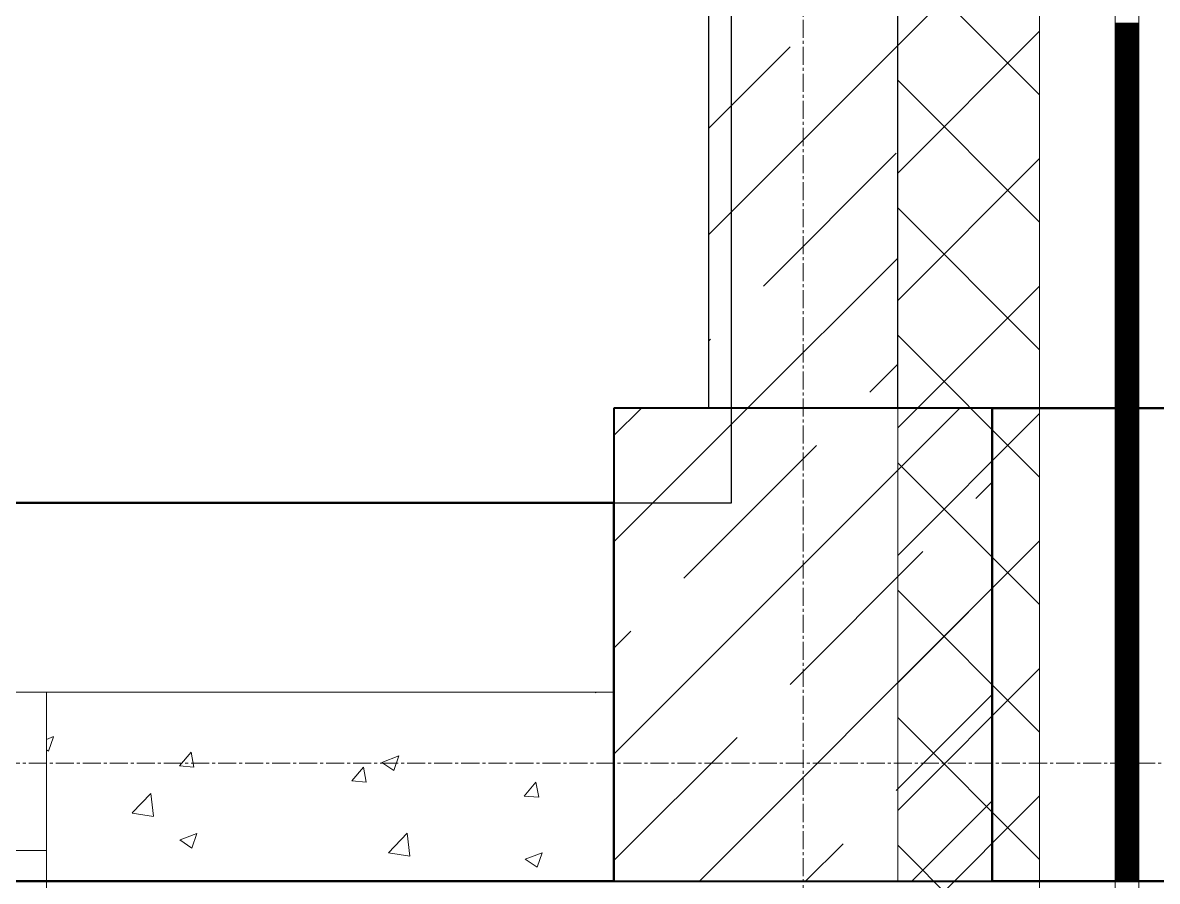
# Model space of a CAD drawing. Header units: millimetres. Extents: x -231292 to 573618, y -153144 to 564035.
# Drawn here: x 35658 to 36858, y -93770 to -92863 of the extents above; entities that cross this region are included whole.
import ezdxf

# ---------------------------------------------------------------- set-up
doc = ezdxf.new("R2010")
doc.units = ezdxf.units.MM
doc.linetypes.add('CENTER2', pattern=[28.575, 19.05, -3.175, 3.175, -3.175])
doc.linetypes.add('HIDDEN2', pattern=[4.7625, 3.175, -1.5875])
doc.layers.get('0').update_dxf_attribs({"color": 250})
for name, color, linetype, lineweight in [('A-Wall_Материал_Газоблок_Контур', 250, 'Continuous', 0), ('АР_Колонны', 250, 'Continuous', 35), ('АР_Окна', 250, 'Continuous', 5), ('АР_Стены ЖБ', 250, 'Continuous', 35), ('АР_Стены ПЕНОблок', 250, 'Continuous', 20), ('АР_Тонкая', 250, 'Continuous', 5), ('АР_Утеплитель', 250, 'Continuous', 0), ('АР_Штриховка', 250, 'Continuous', 0), ('РД_Оси_100', 250, 'Continuous', 0)]:
    doc.layers.add(name, color=color, linetype=linetype, lineweight=lineweight)
doc.layers.add('КР_Балки-0.5', color=60, linetype='Continuous', lineweight=50, plot=False)

# ---------------------------------------------------------------- blocks, each defined once
blk = doc.blocks.new('оси_рен')
at = {"layer": 'РД_Оси_100', "color": 251, "linetype": 'CENTER2', "true_color": 0x636466}
blk.add_line((1223252.916, 135558.25), (1223252.916, 223268.25), dxfattribs=at)
blk.add_lwpolyline([(1241712.916, 191113.25), (1190197.958, 191113.25), (1189697.958, 191263.25)], dxfattribs=at)

msp = doc.modelspace()

# ---------------------------------------------------------------- linework, layer by layer
at = {"lineweight": -3}
msp.add_lwpolyline([(21783.458, -93370.275), (36407.809, -93370.275), (36407.809, -76377.472), (21783.458, -76377.472)], close=True, dxfattribs=at)
at = {"layer": 'A-Wall_Материал_Газоблок_Контур', "color": 18, "linetype": 'Continuous', "lineweight": 0, "true_color": 0x000000}
msp.add_line((35683.458, -93570.283), (33283.458, -93570.283), dxfattribs=at)
at = {"layer": 'АР_Колонны', "color": 18, "linetype": 'HIDDEN2', "lineweight": 25, "true_color": 0x000000}
for p, q in [((36283.458, -93270.283), (36683.458, -93270.283)), ((36283.458, -93770.283), (36283.458, -93270.283)), ((36683.458, -93270.283), (36683.458, -93770.283)), ((36683.458, -93770.283), (36283.458, -93770.283))]:
    msp.add_line(p, q, dxfattribs=at)
at = {"layer": 'АР_Колонны', "color": 18, "linetype": 'Continuous', "lineweight": 30, "true_color": 0x000000}
for p, q in [((36683.458, -93270.283), (36283.458, -93270.283)), ((36283.458, -93270.283), (36283.458, -93770.283)), ((36683.458, -93770.283), (36683.458, -93270.283)), ((36283.458, -93770.283), (36683.458, -93770.283))]:
    msp.add_line(p, q, dxfattribs=at)
at = {"layer": 'АР_Окна', "color": 18, "linetype": 'Continuous', "lineweight": 5, "true_color": 0x000000}
for p, q in [((35683.458, -93570.283), (33283.458, -93570.283)), ((35683.458, -93737.783), (35633.458, -93737.783)), ((35683.458, -93857.783), (35683.458, -93737.783))]:
    msp.add_line(p, q, dxfattribs=at)
at = {"layer": 'АР_Стены ЖБ', "color": 18, "linetype": 'Continuous', "lineweight": 30, "true_color": 0x000000}
for p, q in [((36383.458, -89645.283), (36383.458, -93270.283)), ((36583.458, -93270.283), (36583.458, -89645.283)), ((36383.458, -93270.283), (36583.458, -93270.283))]:
    msp.add_line(p, q, dxfattribs=at)
at = {"layer": 'АР_Стены ЖБ', "color": 18, "linetype": 'Continuous', "lineweight": 40, "true_color": 0x000000}
for p, q in [((36683.458, -93270.283), (36283.458, -93270.283)), ((36283.458, -93270.283), (36283.458, -93770.283)), ((36683.458, -93770.283), (36683.458, -93270.283)), ((36283.458, -93770.283), (36683.458, -93770.283))]:
    msp.add_line(p, q, dxfattribs=at)
at = {"layer": 'АР_Стены ПЕНОблок', "color": 18, "linetype": 'Continuous', "lineweight": 20, "true_color": 0x000000}
for p, q in [((36283.458, -93570.283), (35683.458, -93570.283)), ((35683.458, -93570.283), (35683.458, -93770.283)), ((36283.458, -93770.283), (36283.458, -93570.283))]:
    msp.add_line(p, q, dxfattribs=at)
at = {"layer": 'АР_Тонкая', "color": 18, "linetype": 'Continuous', "lineweight": 5, "true_color": 0x000000}
for p, q in [((36733.458, -91395.283), (36733.458, -93920.283)), ((36813.458, -94000.283), (36813.458, -91475.283)), ((36813.458, -91475.283), (36813.458, -94000.283)), ((36838.458, -94025.283), (36838.458, -91500.283))]:
    msp.add_line(p, q, dxfattribs=at)
at = {"layer": 'АР_Утеплитель', "color": 18, "linetype": 'Continuous', "lineweight": 0, "true_color": 0x000000}
for p, q in [((36583.458, -91245.283), (36583.458, -93770.283)), ((36733.458, -93920.283), (36733.458, -91395.283))]:
    msp.add_line(p, q, dxfattribs=at)
at = {"layer": 'АР_Штриховка', "color": 18, "linetype": 'Continuous', "lineweight": 0, "true_color": 0x000000}
for p, q in [((36583.458, -92887.092), (36733.458, -92737.092)), ((36733.458, -92939.109), (36583.458, -92789.109)), ((36813.458, -92863.283), (36838.458, -92863.283)), ((36813.458, -92864.283), (36838.458, -92864.283)), ((36813.458, -92865.283), (36838.458, -92865.283)), ((36813.458, -92866.283), (36838.458, -92866.283)), ((36813.458, -92867.283), (36838.458, -92867.283)), ((36813.458, -92868.283), (36838.458, -92868.283)), ((36813.458, -92869.283), (36838.458, -92869.283)), ((36583.458, -93021.796), (36733.458, -92871.796)), ((36813.458, -92870.283), (36838.458, -92870.283)), ((36813.458, -92871.283), (36838.458, -92871.283)), ((36813.458, -92872.283), (36838.458, -92872.283)), ((36813.458, -92873.283), (36838.458, -92873.283)), ((36813.458, -92874.283), (36838.458, -92874.283)), ((36813.458, -92875.283), (36838.458, -92875.283)), ((36813.458, -92876.283), (36838.458, -92876.283)), ((36813.458, -92877.283), (36838.458, -92877.283)), ((36813.458, -92878.283), (36838.458, -92878.283)), ((36813.458, -92879.283), (36838.458, -92879.283)), ((36813.458, -92880.283), (36838.458, -92880.283)), ((36813.458, -92881.283), (36838.458, -92881.283)), ((36813.458, -92882.283), (36838.458, -92882.283)), ((36813.458, -92883.283), (36838.458, -92883.283)), ((36813.458, -92884.283), (36838.458, -92884.283)), ((36813.458, -92885.283), (36838.458, -92885.283)), ((36813.458, -92886.283), (36838.458, -92886.283)), ((36813.458, -92887.283), (36838.458, -92887.283)), ((36813.458, -92888.283), (36838.458, -92888.283)), ((36813.458, -92889.283), (36838.458, -92889.283)), ((36813.458, -92890.283), (36838.458, -92890.283)), ((36813.458, -92891.283), (36838.458, -92891.283)), ((36813.458, -92892.283), (36838.458, -92892.283)), ((36813.458, -92893.283), (36838.458, -92893.283)), ((36813.458, -92894.283), (36838.458, -92894.283)), ((36813.458, -92895.283), (36838.458, -92895.283)), ((36813.458, -92896.283), (36838.458, -92896.283)), ((36813.458, -92897.283), (36838.458, -92897.283)), ((36813.458, -92898.283), (36838.458, -92898.283)), ((36813.458, -92899.283), (36838.458, -92899.283)), ((36813.458, -92900.283), (36838.458, -92900.283)), ((36813.458, -92901.283), (36838.458, -92901.283)), ((36813.458, -92902.283), (36838.458, -92902.283)), ((36813.458, -92903.283), (36838.458, -92903.283)), ((36813.458, -92904.283), (36838.458, -92904.283)), ((36813.458, -92905.283), (36838.458, -92905.283)), ((36813.458, -92906.283), (36838.458, -92906.283)), ((36813.458, -92907.283), (36838.458, -92907.283)), ((36813.458, -92908.283), (36838.458, -92908.283)), ((36813.458, -92909.283), (36838.458, -92909.283)), ((36813.458, -92910.283), (36838.458, -92910.283)), ((36813.458, -92911.283), (36838.458, -92911.283)), ((36813.458, -92912.283), (36838.458, -92912.283)), ((36813.458, -92913.283), (36838.458, -92913.283)), ((36813.458, -92914.283), (36838.458, -92914.283)), ((36813.458, -92915.283), (36838.458, -92915.283)), ((36813.458, -92916.283), (36838.458, -92916.283)), ((36813.458, -92917.283), (36838.458, -92917.283)), ((36733.458, -93073.813), (36583.458, -92923.813)), ((36813.458, -92918.283), (36838.458, -92918.283)), ((36813.458, -92919.283), (36838.458, -92919.283)), ((36813.458, -92920.283), (36838.458, -92920.283)), ((36813.458, -92921.283), (36838.458, -92921.283)), ((36813.458, -92922.283), (36838.458, -92922.283)), ((36813.458, -92923.283), (36838.458, -92923.283)), ((36813.458, -92924.283), (36838.458, -92924.283)), ((36813.458, -92925.283), (36838.458, -92925.283)), ((36813.458, -92926.283), (36838.458, -92926.283)), ((36813.458, -92927.283), (36838.458, -92927.283)), ((36813.458, -92928.283), (36838.458, -92928.283)), ((36813.458, -92929.283), (36838.458, -92929.283)), ((36813.458, -92930.283), (36838.458, -92930.283)), ((36813.458, -92931.283), (36838.458, -92931.283)), ((36813.458, -92932.283), (36838.458, -92932.283)), ((36813.458, -92933.283), (36838.458, -92933.283)), ((36813.458, -92934.283), (36838.458, -92934.283)), ((36813.458, -92935.283), (36838.458, -92935.283)), ((36813.458, -92936.283), (36838.458, -92936.283)), ((36813.458, -92937.283), (36838.458, -92937.283)), ((36813.458, -92938.283), (36838.458, -92938.283)), ((36813.458, -92939.283), (36838.458, -92939.283)), ((36813.458, -92940.283), (36838.458, -92940.283)), ((36813.458, -92941.283), (36838.458, -92941.283)), ((36813.458, -92942.283), (36838.458, -92942.283)), ((36813.458, -92943.283), (36838.458, -92943.283)), ((36813.458, -92944.283), (36838.458, -92944.283)), ((36813.458, -92945.283), (36838.458, -92945.283)), ((36813.458, -92946.283), (36838.458, -92946.283)), ((36813.458, -92947.283), (36838.458, -92947.283)), ((36813.458, -92948.283), (36838.458, -92948.283)), ((36813.458, -92949.283), (36838.458, -92949.283)), ((36813.458, -92950.283), (36838.458, -92950.283)), ((36813.458, -92951.283), (36838.458, -92951.283)), ((36813.458, -92952.283), (36838.458, -92952.283)), ((36813.458, -92953.283), (36838.458, -92953.283)), ((36813.458, -92954.283), (36838.458, -92954.283)), ((36813.458, -92955.283), (36838.458, -92955.283)), ((36813.458, -92956.283), (36838.458, -92956.283)), ((36813.458, -92957.283), (36838.458, -92957.283)), ((36813.458, -92958.283), (36838.458, -92958.283)), ((36813.458, -92959.283), (36838.458, -92959.283)), ((36813.458, -92960.283), (36838.458, -92960.283)), ((36813.458, -92961.283), (36838.458, -92961.283)), ((36813.458, -92962.283), (36838.458, -92962.283)), ((36813.458, -92963.283), (36838.458, -92963.283)), ((36813.458, -92964.283), (36838.458, -92964.283)), ((36813.458, -92965.283), (36838.458, -92965.283)), ((36813.458, -92966.283), (36838.458, -92966.283)), ((36813.458, -92967.283), (36838.458, -92967.283)), ((36813.458, -92968.283), (36838.458, -92968.283)), ((36813.458, -92969.283), (36838.458, -92969.283)), ((36813.458, -92970.283), (36838.458, -92970.283)), ((36813.458, -92971.283), (36838.458, -92971.283)), ((36813.458, -92972.283), (36838.458, -92972.283)), ((36813.458, -92973.283), (36838.458, -92973.283)), ((36813.458, -92974.283), (36838.458, -92974.283)), ((36813.458, -92975.283), (36838.458, -92975.283)), ((36813.458, -92976.283), (36838.458, -92976.283)), ((36813.458, -92977.283), (36838.458, -92977.283)), ((36813.458, -92978.283), (36838.458, -92978.283)), ((36813.458, -92979.283), (36838.458, -92979.283)), ((36813.458, -92980.283), (36838.458, -92980.283)), ((36813.458, -92981.283), (36838.458, -92981.283)), ((36813.458, -92982.283), (36838.458, -92982.283)), ((36813.458, -92983.283), (36838.458, -92983.283)), ((36813.458, -92984.283), (36838.458, -92984.283)), ((36813.458, -92985.283), (36838.458, -92985.283)), ((36813.458, -92986.283), (36838.458, -92986.283)), ((36813.458, -92987.283), (36838.458, -92987.283)), ((36813.458, -92988.283), (36838.458, -92988.283)), ((36813.458, -92989.283), (36838.458, -92989.283)), ((36813.458, -92990.283), (36838.458, -92990.283)), ((36813.458, -92991.283), (36838.458, -92991.283)), ((36813.458, -92992.283), (36838.458, -92992.283)), ((36813.458, -92993.283), (36838.458, -92993.283)), ((36813.458, -92994.283), (36838.458, -92994.283)), ((36813.458, -92995.283), (36838.458, -92995.283)), ((36813.458, -92996.283), (36838.458, -92996.283)), ((36813.458, -92997.283), (36838.458, -92997.283)), ((36813.458, -92998.283), (36838.458, -92998.283)), ((36813.458, -92999.283), (36838.458, -92999.283)), ((36813.458, -93000.283), (36838.458, -93000.283)), ((36813.458, -93001.283), (36838.458, -93001.283)), ((36583.458, -93156.5), (36733.458, -93006.5)), ((36813.458, -93002.283), (36838.458, -93002.283)), ((36813.458, -93003.283), (36838.458, -93003.283)), ((36813.458, -93004.283), (36838.458, -93004.283)), ((36813.458, -93005.283), (36838.458, -93005.283)), ((36813.458, -93006.283), (36838.458, -93006.283)), ((36813.458, -93007.283), (36838.458, -93007.283)), ((36813.458, -93008.283), (36838.458, -93008.283)), ((36813.458, -93009.283), (36838.458, -93009.283)), ((36813.458, -93010.283), (36838.458, -93010.283)), ((36813.458, -93011.283), (36838.458, -93011.283)), ((36813.458, -93012.283), (36838.458, -93012.283)), ((36813.458, -93013.283), (36838.458, -93013.283)), ((36813.458, -93014.283), (36838.458, -93014.283)), ((36813.458, -93015.283), (36838.458, -93015.283)), ((36813.458, -93016.283), (36838.458, -93016.283)), ((36813.458, -93017.283), (36838.458, -93017.283)), ((36813.458, -93018.283), (36838.458, -93018.283)), ((36813.458, -93019.283), (36838.458, -93019.283)), ((36813.458, -93020.283), (36838.458, -93020.283)), ((36813.458, -93021.283), (36838.458, -93021.283)), ((36813.458, -93022.283), (36838.458, -93022.283)), ((36813.458, -93023.283), (36838.458, -93023.283)), ((36813.458, -93024.283), (36838.458, -93024.283)), ((36813.458, -93025.283), (36838.458, -93025.283)), ((36813.458, -93026.283), (36838.458, -93026.283)), ((36813.458, -93027.283), (36838.458, -93027.283)), ((36813.458, -93028.283), (36838.458, -93028.283)), ((36813.458, -93029.283), (36838.458, -93029.283)), ((36813.458, -93030.283), (36838.458, -93030.283)), ((36813.458, -93031.283), (36838.458, -93031.283)), ((36813.458, -93032.283), (36838.458, -93032.283)), ((36813.458, -93033.283), (36838.458, -93033.283)), ((36813.458, -93034.283), (36838.458, -93034.283)), ((36813.458, -93035.283), (36838.458, -93035.283)), ((36813.458, -93036.283), (36838.458, -93036.283)), ((36813.458, -93037.283), (36838.458, -93037.283)), ((36813.458, -93038.283), (36838.458, -93038.283)), ((36813.458, -93039.283), (36838.458, -93039.283)), ((36813.458, -93040.283), (36838.458, -93040.283)), ((36813.458, -93041.283), (36838.458, -93041.283)), ((36813.458, -93042.283), (36838.458, -93042.283)), ((36813.458, -93043.283), (36838.458, -93043.283)), ((36813.458, -93044.283), (36838.458, -93044.283)), ((36813.458, -93045.283), (36838.458, -93045.283)), ((36813.458, -93046.283), (36838.458, -93046.283)), ((36813.458, -93047.283), (36838.458, -93047.283)), ((36813.458, -93048.283), (36838.458, -93048.283)), ((36813.458, -93049.283), (36838.458, -93049.283)), ((36733.458, -93208.517), (36583.458, -93058.517)), ((36813.458, -93050.283), (36838.458, -93050.283)), ((36813.458, -93051.283), (36838.458, -93051.283)), ((36813.458, -93052.283), (36838.458, -93052.283)), ((36813.458, -93053.283), (36838.458, -93053.283)), ((36813.458, -93054.283), (36838.458, -93054.283)), ((36813.458, -93055.283), (36838.458, -93055.283)), ((36813.458, -93056.283), (36838.458, -93056.283)), ((36813.458, -93057.283), (36838.458, -93057.283)), ((36813.458, -93058.283), (36838.458, -93058.283)), ((36813.458, -93059.283), (36838.458, -93059.283)), ((36813.458, -93060.283), (36838.458, -93060.283)), ((36813.458, -93061.283), (36838.458, -93061.283)), ((36813.458, -93062.283), (36838.458, -93062.283)), ((36813.458, -93063.283), (36838.458, -93063.283)), ((36813.458, -93064.283), (36838.458, -93064.283)), ((36813.458, -93065.283), (36838.458, -93065.283)), ((36813.458, -93066.283), (36838.458, -93066.283)), ((36813.458, -93067.283), (36838.458, -93067.283)), ((36813.458, -93068.283), (36838.458, -93068.283)), ((36813.458, -93069.283), (36838.458, -93069.283)), ((36813.458, -93070.283), (36838.458, -93070.283)), ((36813.458, -93071.283), (36838.458, -93071.283)), ((36813.458, -93072.283), (36838.458, -93072.283)), ((36813.458, -93073.283), (36838.458, -93073.283)), ((36813.458, -93074.283), (36838.458, -93074.283)), ((36813.458, -93075.283), (36838.458, -93075.283)), ((36813.458, -93076.283), (36838.458, -93076.283)), ((36813.458, -93077.283), (36838.458, -93077.283)), ((36813.458, -93078.283), (36838.458, -93078.283)), ((36813.458, -93079.283), (36838.458, -93079.283)), ((36813.458, -93080.283), (36838.458, -93080.283)), ((36813.458, -93081.283), (36838.458, -93081.283)), ((36813.458, -93082.283), (36838.458, -93082.283)), ((36813.458, -93083.283), (36838.458, -93083.283)), ((36813.458, -93084.283), (36838.458, -93084.283)), ((36813.458, -93085.283), (36838.458, -93085.283)), ((36813.458, -93086.283), (36838.458, -93086.283)), ((36813.458, -93087.283), (36838.458, -93087.283)), ((36813.458, -93088.283), (36838.458, -93088.283)), ((36813.458, -93089.283), (36838.458, -93089.283)), ((36813.458, -93090.283), (36838.458, -93090.283)), ((36813.458, -93091.283), (36838.458, -93091.283)), ((36813.458, -93092.283), (36838.458, -93092.283)), ((36813.458, -93093.283), (36838.458, -93093.283)), ((36813.458, -93094.283), (36838.458, -93094.283)), ((36813.458, -93095.283), (36838.458, -93095.283)), ((36813.458, -93096.283), (36838.458, -93096.283)), ((36813.458, -93097.283), (36838.458, -93097.283)), ((36813.458, -93098.283), (36838.458, -93098.283)), ((36813.458, -93099.283), (36838.458, -93099.283)), ((36813.458, -93100.283), (36838.458, -93100.283)), ((36813.458, -93101.283), (36838.458, -93101.283)), ((36813.458, -93102.283), (36838.458, -93102.283)), ((36813.458, -93103.283), (36838.458, -93103.283)), ((36813.458, -93104.283), (36838.458, -93104.283)), ((36813.458, -93105.283), (36838.458, -93105.283)), ((36813.458, -93106.283), (36838.458, -93106.283)), ((36813.458, -93107.283), (36838.458, -93107.283)), ((36813.458, -93108.283), (36838.458, -93108.283)), ((36813.458, -93109.283), (36838.458, -93109.283)), ((36813.458, -93110.283), (36838.458, -93110.283)), ((36813.458, -93111.283), (36838.458, -93111.283)), ((36813.458, -93112.283), (36838.458, -93112.283)), ((36813.458, -93113.283), (36838.458, -93113.283)), ((36813.458, -93114.283), (36838.458, -93114.283)), ((36813.458, -93115.283), (36838.458, -93115.283)), ((36813.458, -93116.283), (36838.458, -93116.283)), ((36813.458, -93117.283), (36838.458, -93117.283)), ((36813.458, -93118.283), (36838.458, -93118.283)), ((36813.458, -93119.283), (36838.458, -93119.283)), ((36813.458, -93120.283), (36838.458, -93120.283)), ((36813.458, -93121.283), (36838.458, -93121.283)), ((36813.458, -93122.283), (36838.458, -93122.283)), ((36813.458, -93123.283), (36838.458, -93123.283)), ((36813.458, -93124.283), (36838.458, -93124.283)), ((36813.458, -93125.283), (36838.458, -93125.283)), ((36813.458, -93126.283), (36838.458, -93126.283)), ((36813.458, -93127.283), (36838.458, -93127.283)), ((36813.458, -93128.283), (36838.458, -93128.283)), ((36813.458, -93129.283), (36838.458, -93129.283)), ((36813.458, -93130.283), (36838.458, -93130.283)), ((36813.458, -93131.283), (36838.458, -93131.283)), ((36813.458, -93132.283), (36838.458, -93132.283)), ((36813.458, -93133.283), (36838.458, -93133.283)), ((36583.458, -93291.203), (36733.458, -93141.203)), ((36813.458, -93134.283), (36838.458, -93134.283)), ((36813.458, -93135.283), (36838.458, -93135.283)), ((36813.458, -93136.283), (36838.458, -93136.283)), ((36813.458, -93137.283), (36838.458, -93137.283)), ((36813.458, -93138.283), (36838.458, -93138.283)), ((36813.458, -93139.283), (36838.458, -93139.283)), ((36813.458, -93140.283), (36838.458, -93140.283)), ((36813.458, -93141.283), (36838.458, -93141.283)), ((36813.458, -93142.283), (36838.458, -93142.283)), ((36813.458, -93143.283), (36838.458, -93143.283)), ((36813.458, -93144.283), (36838.458, -93144.283)), ((36813.458, -93145.283), (36838.458, -93145.283)), ((36813.458, -93146.283), (36838.458, -93146.283)), ((36813.458, -93147.283), (36838.458, -93147.283)), ((36813.458, -93148.283), (36838.458, -93148.283)), ((36813.458, -93149.283), (36838.458, -93149.283)), ((36813.458, -93150.283), (36838.458, -93150.283)), ((36813.458, -93151.283), (36838.458, -93151.283)), ((36813.458, -93152.283), (36838.458, -93152.283)), ((36813.458, -93153.283), (36838.458, -93153.283)), ((36813.458, -93154.283), (36838.458, -93154.283)), ((36813.458, -93155.283), (36838.458, -93155.283)), ((36813.458, -93156.283), (36838.458, -93156.283)), ((36813.458, -93157.283), (36838.458, -93157.283)), ((36813.458, -93158.283), (36838.458, -93158.283)), ((36813.458, -93159.283), (36838.458, -93159.283)), ((36813.458, -93160.283), (36838.458, -93160.283)), ((36813.458, -93161.283), (36838.458, -93161.283)), ((36813.458, -93162.283), (36838.458, -93162.283)), ((36813.458, -93163.283), (36838.458, -93163.283)), ((36813.458, -93164.283), (36838.458, -93164.283)), ((36813.458, -93165.283), (36838.458, -93165.283)), ((36813.458, -93166.283), (36838.458, -93166.283)), ((36813.458, -93167.283), (36838.458, -93167.283)), ((36813.458, -93168.283), (36838.458, -93168.283)), ((36813.458, -93169.283), (36838.458, -93169.283)), ((36813.458, -93170.283), (36838.458, -93170.283)), ((36813.458, -93171.283), (36838.458, -93171.283)), ((36813.458, -93172.283), (36838.458, -93172.283)), ((36813.458, -93173.283), (36838.458, -93173.283)), ((36813.458, -93174.283), (36838.458, -93174.283)), ((36813.458, -93175.283), (36838.458, -93175.283)), ((36813.458, -93176.283), (36838.458, -93176.283)), ((36813.458, -93177.283), (36838.458, -93177.283)), ((36813.458, -93178.283), (36838.458, -93178.283)), ((36813.458, -93179.283), (36838.458, -93179.283)), ((36813.458, -93180.283), (36838.458, -93180.283)), ((36813.458, -93181.283), (36838.458, -93181.283)), ((36733.458, -93343.221), (36583.458, -93193.221)), ((36813.458, -93182.283), (36838.458, -93182.283)), ((36813.458, -93183.283), (36838.458, -93183.283)), ((36813.458, -93184.283), (36838.458, -93184.283)), ((36813.458, -93185.283), (36838.458, -93185.283)), ((36813.458, -93186.283), (36838.458, -93186.283)), ((36813.458, -93187.283), (36838.458, -93187.283)), ((36813.458, -93188.283), (36838.458, -93188.283)), ((36813.458, -93189.283), (36838.458, -93189.283)), ((36813.458, -93190.283), (36838.458, -93190.283)), ((36813.458, -93191.283), (36838.458, -93191.283)), ((36813.458, -93192.283), (36838.458, -93192.283)), ((36813.458, -93193.283), (36838.458, -93193.283)), ((36813.458, -93194.283), (36838.458, -93194.283)), ((36813.458, -93195.283), (36838.458, -93195.283)), ((36813.458, -93196.283), (36838.458, -93196.283)), ((36813.458, -93197.283), (36838.458, -93197.283)), ((36813.458, -93198.283), (36838.458, -93198.283)), ((36813.458, -93199.283), (36838.458, -93199.283)), ((36813.458, -93200.283), (36838.458, -93200.283)), ((36813.458, -93201.283), (36838.458, -93201.283)), ((36813.458, -93202.283), (36838.458, -93202.283)), ((36813.458, -93203.283), (36838.458, -93203.283)), ((36813.458, -93204.283), (36838.458, -93204.283)), ((36813.458, -93205.283), (36838.458, -93205.283)), ((36813.458, -93206.283), (36838.458, -93206.283)), ((36813.458, -93207.283), (36838.458, -93207.283)), ((36813.458, -93208.283), (36838.458, -93208.283)), ((36813.458, -93209.283), (36838.458, -93209.283)), ((36813.458, -93210.283), (36838.458, -93210.283)), ((36813.458, -93211.283), (36838.458, -93211.283)), ((36813.458, -93212.283), (36838.458, -93212.283)), ((36813.458, -93213.283), (36838.458, -93213.283)), ((36813.458, -93214.283), (36838.458, -93214.283)), ((36813.458, -93215.283), (36838.458, -93215.283)), ((36813.458, -93216.283), (36838.458, -93216.283)), ((36813.458, -93217.283), (36838.458, -93217.283)), ((36813.458, -93218.283), (36838.458, -93218.283)), ((36813.458, -93219.283), (36838.458, -93219.283)), ((36813.458, -93220.283), (36838.458, -93220.283)), ((36813.458, -93221.283), (36838.458, -93221.283)), ((36813.458, -93222.283), (36838.458, -93222.283)), ((36813.458, -93223.283), (36838.458, -93223.283)), ((36813.458, -93224.283), (36838.458, -93224.283)), ((36813.458, -93225.283), (36838.458, -93225.283)), ((36813.458, -93226.283), (36838.458, -93226.283)), ((36813.458, -93227.283), (36838.458, -93227.283)), ((36813.458, -93228.283), (36838.458, -93228.283)), ((36813.458, -93229.283), (36838.458, -93229.283)), ((36813.458, -93230.283), (36838.458, -93230.283)), ((36813.458, -93231.283), (36838.458, -93231.283)), ((36813.458, -93232.283), (36838.458, -93232.283)), ((36813.458, -93233.283), (36838.458, -93233.283)), ((36813.458, -93234.283), (36838.458, -93234.283)), ((36813.458, -93235.283), (36838.458, -93235.283)), ((36813.458, -93236.283), (36838.458, -93236.283)), ((36813.458, -93237.283), (36838.458, -93237.283)), ((36813.458, -93238.283), (36838.458, -93238.283)), ((36813.458, -93239.283), (36838.458, -93239.283)), ((36813.458, -93240.283), (36838.458, -93240.283)), ((36813.458, -93241.283), (36838.458, -93241.283)), ((36813.458, -93242.283), (36838.458, -93242.283)), ((36813.458, -93243.283), (36838.458, -93243.283)), ((36813.458, -93244.283), (36838.458, -93244.283)), ((36813.458, -93245.283), (36838.458, -93245.283)), ((36813.458, -93246.283), (36838.458, -93246.283)), ((36813.458, -93247.283), (36838.458, -93247.283)), ((36813.458, -93248.283), (36838.458, -93248.283)), ((36813.458, -93249.283), (36838.458, -93249.283)), ((36813.458, -93250.283), (36838.458, -93250.283)), ((36813.458, -93251.283), (36838.458, -93251.283)), ((36813.458, -93252.283), (36838.458, -93252.283)), ((36813.458, -93253.283), (36838.458, -93253.283)), ((36813.458, -93254.283), (36838.458, -93254.283)), ((36813.458, -93255.283), (36838.458, -93255.283)), ((36813.458, -93256.283), (36838.458, -93256.283)), ((36813.458, -93257.283), (36838.458, -93257.283)), ((36813.458, -93258.283), (36838.458, -93258.283)), ((36813.458, -93259.283), (36838.458, -93259.283)), ((36813.458, -93260.283), (36838.458, -93260.283)), ((36813.458, -93261.283), (36838.458, -93261.283)), ((36813.458, -93262.283), (36838.458, -93262.283)), ((36813.458, -93263.283), (36838.458, -93263.283)), ((36813.458, -93264.283), (36838.458, -93264.283)), ((36813.458, -93265.283), (36838.458, -93265.283)), ((36583.458, -93425.907), (36733.458, -93275.907)), ((36813.458, -93266.283), (36838.458, -93266.283)), ((36813.458, -93267.283), (36838.458, -93267.283)), ((36813.458, -93268.283), (36838.458, -93268.283)), ((36813.458, -93269.283), (36838.458, -93269.283)), ((36813.458, -93270.283), (36838.458, -93270.283)), ((36813.458, -93271.283), (36838.458, -93271.283)), ((36813.458, -93272.283), (36838.458, -93272.283)), ((36813.458, -93273.283), (36838.458, -93273.283)), ((36813.458, -93274.283), (36838.458, -93274.283)), ((36813.458, -93275.283), (36838.458, -93275.283)), ((36813.458, -93276.283), (36838.458, -93276.283)), ((36813.458, -93277.283), (36838.458, -93277.283)), ((36813.458, -93278.283), (36838.458, -93278.283)), ((36813.458, -93279.283), (36838.458, -93279.283)), ((36813.458, -93280.283), (36838.458, -93280.283)), ((36813.458, -93281.283), (36838.458, -93281.283)), ((36813.458, -93282.283), (36838.458, -93282.283)), ((36813.458, -93283.283), (36838.458, -93283.283)), ((36813.458, -93284.283), (36838.458, -93284.283)), ((36813.458, -93285.283), (36838.458, -93285.283)), ((36813.458, -93286.283), (36838.458, -93286.283)), ((36813.458, -93287.283), (36838.458, -93287.283)), ((36813.458, -93288.283), (36838.458, -93288.283)), ((36813.458, -93289.283), (36838.458, -93289.283)), ((36813.458, -93290.283), (36838.458, -93290.283)), ((36813.458, -93291.283), (36838.458, -93291.283)), ((36813.458, -93292.283), (36838.458, -93292.283)), ((36813.458, -93293.283), (36838.458, -93293.283)), ((36813.458, -93294.283), (36838.458, -93294.283)), ((36813.458, -93295.283), (36838.458, -93295.283)), ((36813.458, -93296.283), (36838.458, -93296.283)), ((36813.458, -93297.283), (36838.458, -93297.283)), ((36813.458, -93298.283), (36838.458, -93298.283)), ((36813.458, -93299.283), (36838.458, -93299.283)), ((36813.458, -93300.283), (36838.458, -93300.283)), ((36813.458, -93301.283), (36838.458, -93301.283)), ((36813.458, -93302.283), (36838.458, -93302.283)), ((36813.458, -93303.283), (36838.458, -93303.283)), ((36813.458, -93304.283), (36838.458, -93304.283)), ((36813.458, -93305.283), (36838.458, -93305.283)), ((36813.458, -93306.283), (36838.458, -93306.283)), ((36813.458, -93307.283), (36838.458, -93307.283)), ((36813.458, -93308.283), (36838.458, -93308.283)), ((36813.458, -93309.283), (36838.458, -93309.283)), ((36813.458, -93310.283), (36838.458, -93310.283)), ((36813.458, -93311.283), (36838.458, -93311.283)), ((36813.458, -93312.283), (36838.458, -93312.283)), ((36813.458, -93313.283), (36838.458, -93313.283)), ((36813.458, -93314.283), (36838.458, -93314.283)), ((36813.458, -93315.283), (36838.458, -93315.283)), ((36813.458, -93316.283), (36838.458, -93316.283)), ((36813.458, -93317.283), (36838.458, -93317.283)), ((36813.458, -93318.283), (36838.458, -93318.283)), ((36813.458, -93319.283), (36838.458, -93319.283)), ((36813.458, -93320.283), (36838.458, -93320.283)), ((36813.458, -93321.283), (36838.458, -93321.283)), ((36813.458, -93322.283), (36838.458, -93322.283)), ((36813.458, -93323.283), (36838.458, -93323.283)), ((36813.458, -93324.283), (36838.458, -93324.283)), ((36813.458, -93325.283), (36838.458, -93325.283)), ((36733.458, -93477.924), (36583.458, -93327.924)), ((36813.458, -93326.283), (36838.458, -93326.283)), ((36813.458, -93327.283), (36838.458, -93327.283)), ((36813.458, -93328.283), (36838.458, -93328.283)), ((36813.458, -93329.283), (36838.458, -93329.283)), ((36813.458, -93330.283), (36838.458, -93330.283)), ((36813.458, -93331.283), (36838.458, -93331.283)), ((36813.458, -93332.283), (36838.458, -93332.283)), ((36813.458, -93333.283), (36838.458, -93333.283)), ((36813.458, -93334.283), (36838.458, -93334.283)), ((36813.458, -93335.283), (36838.458, -93335.283)), ((36813.458, -93336.283), (36838.458, -93336.283)), ((36813.458, -93337.283), (36838.458, -93337.283)), ((36813.458, -93338.283), (36838.458, -93338.283)), ((36813.458, -93339.283), (36838.458, -93339.283)), ((36813.458, -93340.283), (36838.458, -93340.283)), ((36813.458, -93341.283), (36838.458, -93341.283)), ((36813.458, -93342.283), (36838.458, -93342.283)), ((36813.458, -93343.283), (36838.458, -93343.283)), ((36813.458, -93344.283), (36838.458, -93344.283)), ((36813.458, -93345.283), (36838.458, -93345.283)), ((36813.458, -93346.283), (36838.458, -93346.283)), ((36813.458, -93347.283), (36838.458, -93347.283)), ((36813.458, -93348.283), (36838.458, -93348.283)), ((36813.458, -93349.283), (36838.458, -93349.283)), ((36813.458, -93350.283), (36838.458, -93350.283)), ((36813.458, -93351.283), (36838.458, -93351.283)), ((36813.458, -93352.283), (36838.458, -93352.283)), ((36813.458, -93353.283), (36838.458, -93353.283)), ((36813.458, -93354.283), (36838.458, -93354.283)), ((36813.458, -93355.283), (36838.458, -93355.283)), ((36813.458, -93356.283), (36838.458, -93356.283)), ((36813.458, -93357.283), (36838.458, -93357.283)), ((36813.458, -93358.283), (36838.458, -93358.283)), ((36813.458, -93359.283), (36838.458, -93359.283)), ((36813.458, -93360.283), (36838.458, -93360.283)), ((36813.458, -93361.283), (36838.458, -93361.283)), ((36813.458, -93362.283), (36838.458, -93362.283)), ((36813.458, -93363.283), (36838.458, -93363.283)), ((36813.458, -93364.283), (36838.458, -93364.283)), ((36813.458, -93365.283), (36838.458, -93365.283)), ((36813.458, -93366.283), (36838.458, -93366.283)), ((36813.458, -93367.283), (36838.458, -93367.283)), ((36813.458, -93368.283), (36838.458, -93368.283)), ((36813.458, -93369.283), (36838.458, -93369.283)), ((36813.458, -93370.283), (36838.458, -93370.283)), ((36813.458, -93371.283), (36838.458, -93371.283)), ((36813.458, -93372.283), (36838.458, -93372.283)), ((36813.458, -93373.283), (36838.458, -93373.283)), ((36813.458, -93374.283), (36838.458, -93374.283)), ((36813.458, -93375.283), (36838.458, -93375.283)), ((36813.458, -93376.283), (36838.458, -93376.283)), ((36813.458, -93377.283), (36838.458, -93377.283)), ((36813.458, -93378.283), (36838.458, -93378.283)), ((36813.458, -93379.283), (36838.458, -93379.283)), ((36813.458, -93380.283), (36838.458, -93380.283)), ((36813.458, -93381.283), (36838.458, -93381.283)), ((36813.458, -93382.283), (36838.458, -93382.283)), ((36813.458, -93383.283), (36838.458, -93383.283)), ((36813.458, -93384.283), (36838.458, -93384.283)), ((36813.458, -93385.283), (36838.458, -93385.283)), ((36813.458, -93386.283), (36838.458, -93386.283)), ((36813.458, -93387.283), (36838.458, -93387.283)), ((36813.458, -93388.283), (36838.458, -93388.283)), ((36813.458, -93389.283), (36838.458, -93389.283)), ((36813.458, -93390.283), (36838.458, -93390.283)), ((36813.458, -93391.283), (36838.458, -93391.283)), ((36813.458, -93392.283), (36838.458, -93392.283)), ((36813.458, -93393.283), (36838.458, -93393.283)), ((36813.458, -93394.283), (36838.458, -93394.283)), ((36813.458, -93395.283), (36838.458, -93395.283)), ((36813.458, -93396.283), (36838.458, -93396.283)), ((36813.458, -93397.283), (36838.458, -93397.283)), ((36813.458, -93398.283), (36838.458, -93398.283)), ((36813.458, -93399.283), (36838.458, -93399.283)), ((36813.458, -93400.283), (36838.458, -93400.283)), ((36813.458, -93401.283), (36838.458, -93401.283)), ((36813.458, -93402.283), (36838.458, -93402.283)), ((36813.458, -93403.283), (36838.458, -93403.283)), ((36813.458, -93404.283), (36838.458, -93404.283)), ((36813.458, -93405.283), (36838.458, -93405.283)), ((36813.458, -93406.283), (36838.458, -93406.283)), ((36813.458, -93407.283), (36838.458, -93407.283)), ((36813.458, -93408.283), (36838.458, -93408.283)), ((36583.458, -93560.611), (36733.458, -93410.611)), ((36813.458, -93409.283), (36838.458, -93409.283)), ((36813.458, -93410.283), (36838.458, -93410.283)), ((36813.458, -93411.283), (36838.458, -93411.283)), ((36813.458, -93412.283), (36838.458, -93412.283)), ((36813.458, -93413.283), (36838.458, -93413.283)), ((36813.458, -93414.283), (36838.458, -93414.283)), ((36813.458, -93415.283), (36838.458, -93415.283)), ((36813.458, -93416.283), (36838.458, -93416.283)), ((36813.458, -93417.283), (36838.458, -93417.283)), ((36813.458, -93418.283), (36838.458, -93418.283)), ((36813.458, -93419.283), (36838.458, -93419.283)), ((36813.458, -93420.283), (36838.458, -93420.283)), ((36813.458, -93421.283), (36838.458, -93421.283)), ((36813.458, -93422.283), (36838.458, -93422.283)), ((36813.458, -93423.283), (36838.458, -93423.283)), ((36813.458, -93424.283), (36838.458, -93424.283)), ((36813.458, -93425.283), (36838.458, -93425.283)), ((36813.458, -93426.283), (36838.458, -93426.283)), ((36813.458, -93427.283), (36838.458, -93427.283)), ((36813.458, -93428.283), (36838.458, -93428.283)), ((36813.458, -93429.283), (36838.458, -93429.283)), ((36813.458, -93430.283), (36838.458, -93430.283)), ((36813.458, -93431.283), (36838.458, -93431.283)), ((36813.458, -93432.283), (36838.458, -93432.283)), ((36813.458, -93433.283), (36838.458, -93433.283)), ((36813.458, -93434.283), (36838.458, -93434.283)), ((36813.458, -93435.283), (36838.458, -93435.283)), ((36813.458, -93436.283), (36838.458, -93436.283)), ((36813.458, -93437.283), (36838.458, -93437.283)), ((36813.458, -93438.283), (36838.458, -93438.283)), ((36813.458, -93439.283), (36838.458, -93439.283)), ((36813.458, -93440.283), (36838.458, -93440.283)), ((36813.458, -93441.283), (36838.458, -93441.283)), ((36813.458, -93442.283), (36838.458, -93442.283)), ((36813.458, -93443.283), (36838.458, -93443.283)), ((36813.458, -93444.283), (36838.458, -93444.283)), ((36813.458, -93445.283), (36838.458, -93445.283)), ((36813.458, -93446.283), (36838.458, -93446.283)), ((36813.458, -93447.283), (36838.458, -93447.283)), ((36813.458, -93448.283), (36838.458, -93448.283)), ((36813.458, -93449.283), (36838.458, -93449.283)), ((36813.458, -93450.283), (36838.458, -93450.283)), ((36813.458, -93451.283), (36838.458, -93451.283)), ((36813.458, -93452.283), (36838.458, -93452.283)), ((36813.458, -93453.283), (36838.458, -93453.283)), ((36813.458, -93454.283), (36838.458, -93454.283)), ((36813.458, -93455.283), (36838.458, -93455.283)), ((36813.458, -93456.283), (36838.458, -93456.283)), ((36733.458, -93612.628), (36583.458, -93462.628)), ((36813.458, -93457.283), (36838.458, -93457.283)), ((36813.458, -93458.283), (36838.458, -93458.283)), ((36813.458, -93459.283), (36838.458, -93459.283)), ((36813.458, -93460.283), (36838.458, -93460.283)), ((36813.458, -93461.283), (36838.458, -93461.283)), ((36813.458, -93462.283), (36838.458, -93462.283)), ((36813.458, -93463.283), (36838.458, -93463.283)), ((36813.458, -93464.283), (36838.458, -93464.283)), ((36813.458, -93465.283), (36838.458, -93465.283)), ((36813.458, -93466.283), (36838.458, -93466.283)), ((36813.458, -93467.283), (36838.458, -93467.283)), ((36813.458, -93468.283), (36838.458, -93468.283)), ((36813.458, -93469.283), (36838.458, -93469.283)), ((36813.458, -93470.283), (36838.458, -93470.283)), ((36813.458, -93471.283), (36838.458, -93471.283)), ((36813.458, -93472.283), (36838.458, -93472.283)), ((36813.458, -93473.283), (36838.458, -93473.283)), ((36813.458, -93474.283), (36838.458, -93474.283)), ((36813.458, -93475.283), (36838.458, -93475.283)), ((36813.458, -93476.283), (36838.458, -93476.283)), ((36813.458, -93477.283), (36838.458, -93477.283)), ((36813.458, -93478.283), (36838.458, -93478.283)), ((36813.458, -93479.283), (36838.458, -93479.283)), ((36813.458, -93480.283), (36838.458, -93480.283)), ((36813.458, -93481.283), (36838.458, -93481.283)), ((36813.458, -93482.283), (36838.458, -93482.283)), ((36813.458, -93483.283), (36838.458, -93483.283)), ((36813.458, -93484.283), (36838.458, -93484.283)), ((36813.458, -93485.283), (36838.458, -93485.283)), ((36813.458, -93486.283), (36838.458, -93486.283)), ((36813.458, -93487.283), (36838.458, -93487.283)), ((36813.458, -93488.283), (36838.458, -93488.283)), ((36813.458, -93489.283), (36838.458, -93489.283)), ((36813.458, -93490.283), (36838.458, -93490.283)), ((36813.458, -93491.283), (36838.458, -93491.283)), ((36813.458, -93492.283), (36838.458, -93492.283)), ((36813.458, -93493.283), (36838.458, -93493.283)), ((36813.458, -93494.283), (36838.458, -93494.283)), ((36813.458, -93495.283), (36838.458, -93495.283)), ((36813.458, -93496.283), (36838.458, -93496.283)), ((36813.458, -93497.283), (36838.458, -93497.283)), ((36813.458, -93498.283), (36838.458, -93498.283)), ((36813.458, -93499.283), (36838.458, -93499.283)), ((36813.458, -93500.283), (36838.458, -93500.283)), ((36813.458, -93501.283), (36838.458, -93501.283)), ((36813.458, -93502.283), (36838.458, -93502.283)), ((36813.458, -93503.283), (36838.458, -93503.283)), ((36813.458, -93504.283), (36838.458, -93504.283)), ((36813.458, -93505.283), (36838.458, -93505.283)), ((36813.458, -93506.283), (36838.458, -93506.283)), ((36813.458, -93507.283), (36838.458, -93507.283)), ((36813.458, -93508.283), (36838.458, -93508.283)), ((36813.458, -93509.283), (36838.458, -93509.283)), ((36813.458, -93510.283), (36838.458, -93510.283)), ((36813.458, -93511.283), (36838.458, -93511.283)), ((36813.458, -93512.283), (36838.458, -93512.283)), ((36813.458, -93513.283), (36838.458, -93513.283)), ((36813.458, -93514.283), (36838.458, -93514.283)), ((36813.458, -93515.283), (36838.458, -93515.283)), ((36813.458, -93516.283), (36838.458, -93516.283)), ((36813.458, -93517.283), (36838.458, -93517.283)), ((36813.458, -93518.283), (36838.458, -93518.283)), ((36813.458, -93519.283), (36838.458, -93519.283)), ((36813.458, -93520.283), (36838.458, -93520.283)), ((36813.458, -93521.283), (36838.458, -93521.283)), ((36813.458, -93522.283), (36838.458, -93522.283)), ((36813.458, -93523.283), (36838.458, -93523.283)), ((36813.458, -93524.283), (36838.458, -93524.283)), ((36813.458, -93525.283), (36838.458, -93525.283)), ((36813.458, -93526.283), (36838.458, -93526.283)), ((36813.458, -93527.283), (36838.458, -93527.283)), ((36813.458, -93528.283), (36838.458, -93528.283)), ((36813.458, -93529.283), (36838.458, -93529.283)), ((36813.458, -93530.283), (36838.458, -93530.283)), ((36813.458, -93531.283), (36838.458, -93531.283)), ((36813.458, -93532.283), (36838.458, -93532.283)), ((36813.458, -93533.283), (36838.458, -93533.283)), ((36813.458, -93534.283), (36838.458, -93534.283)), ((36813.458, -93535.283), (36838.458, -93535.283)), ((36813.458, -93536.283), (36838.458, -93536.283)), ((36813.458, -93537.283), (36838.458, -93537.283)), ((36813.458, -93538.283), (36838.458, -93538.283)), ((36813.458, -93539.283), (36838.458, -93539.283)), ((36813.458, -93540.283), (36838.458, -93540.283)), ((36583.458, -93695.315), (36733.458, -93545.315)), ((36813.458, -93541.283), (36838.458, -93541.283)), ((36813.458, -93542.283), (36838.458, -93542.283)), ((36813.458, -93543.283), (36838.458, -93543.283)), ((36813.458, -93544.283), (36838.458, -93544.283)), ((36813.458, -93545.283), (36838.458, -93545.283)), ((36813.458, -93546.283), (36838.458, -93546.283)), ((36813.458, -93547.283), (36838.458, -93547.283)), ((36813.458, -93548.283), (36838.458, -93548.283)), ((36813.458, -93549.283), (36838.458, -93549.283)), ((36813.458, -93550.283), (36838.458, -93550.283)), ((36813.458, -93551.283), (36838.458, -93551.283)), ((36813.458, -93552.283), (36838.458, -93552.283)), ((36813.458, -93553.283), (36838.458, -93553.283)), ((36813.458, -93554.283), (36838.458, -93554.283)), ((36813.458, -93555.283), (36838.458, -93555.283)), ((36813.458, -93556.283), (36838.458, -93556.283)), ((36813.458, -93557.283), (36838.458, -93557.283)), ((36813.458, -93558.283), (36838.458, -93558.283)), ((36813.458, -93559.283), (36838.458, -93559.283)), ((36813.458, -93560.283), (36838.458, -93560.283)), ((36813.458, -93561.283), (36838.458, -93561.283)), ((36813.458, -93562.283), (36838.458, -93562.283)), ((36813.458, -93563.283), (36838.458, -93563.283)), ((36813.458, -93564.283), (36838.458, -93564.283)), ((36262.773, -93570.283), (36264.207, -93571.25)), ((36264.212, -93571.251), (36264.537, -93570.283)), ((36813.458, -93565.283), (36838.458, -93565.283)), ((36813.458, -93566.283), (36838.458, -93566.283)), ((36813.458, -93567.283), (36838.458, -93567.283)), ((36813.458, -93568.283), (36838.458, -93568.283)), ((36813.458, -93569.283), (36838.458, -93569.283)), ((36813.458, -93570.283), (36838.458, -93570.283)), ((36813.458, -93571.283), (36838.458, -93571.283)), ((36813.458, -93572.283), (36838.458, -93572.283)), ((36813.458, -93573.283), (36838.458, -93573.283)), ((36813.458, -93574.283), (36838.458, -93574.283)), ((36813.458, -93575.283), (36838.458, -93575.283)), ((36813.458, -93576.283), (36838.458, -93576.283)), ((36813.458, -93577.283), (36838.458, -93577.283)), ((36813.458, -93578.283), (36838.458, -93578.283)), ((36813.458, -93579.283), (36838.458, -93579.283)), ((36813.458, -93580.283), (36838.458, -93580.283)), ((36813.458, -93581.283), (36838.458, -93581.283)), ((36813.458, -93582.283), (36838.458, -93582.283)), ((36813.458, -93583.283), (36838.458, -93583.283)), ((36813.458, -93584.283), (36838.458, -93584.283)), ((36813.458, -93585.283), (36838.458, -93585.283)), ((36813.458, -93586.283), (36838.458, -93586.283)), ((36813.458, -93587.283), (36838.458, -93587.283)), ((36813.458, -93588.283), (36838.458, -93588.283)), ((36733.458, -93747.332), (36583.458, -93597.332)), ((36813.458, -93589.283), (36838.458, -93589.283)), ((36813.458, -93590.283), (36838.458, -93590.283)), ((36813.458, -93591.283), (36838.458, -93591.283)), ((36813.458, -93592.283), (36838.458, -93592.283)), ((36813.458, -93593.283), (36838.458, -93593.283)), ((36813.458, -93594.283), (36838.458, -93594.283)), ((36813.458, -93595.283), (36838.458, -93595.283)), ((36813.458, -93596.283), (36838.458, -93596.283)), ((36813.458, -93597.283), (36838.458, -93597.283)), ((36813.458, -93598.283), (36838.458, -93598.283)), ((36813.458, -93599.283), (36838.458, -93599.283)), ((36813.458, -93600.283), (36838.458, -93600.283)), ((36813.458, -93601.283), (36838.458, -93601.283)), ((36813.458, -93602.283), (36838.458, -93602.283)), ((36813.458, -93603.283), (36838.458, -93603.283)), ((36813.458, -93604.283), (36838.458, -93604.283)), ((36813.458, -93605.283), (36838.458, -93605.283)), ((36813.458, -93606.283), (36838.458, -93606.283)), ((36813.458, -93607.283), (36838.458, -93607.283)), ((36813.458, -93608.283), (36838.458, -93608.283)), ((36813.458, -93609.283), (36838.458, -93609.283)), ((36813.458, -93610.283), (36838.458, -93610.283)), ((36813.458, -93611.283), (36838.458, -93611.283)), ((36813.458, -93612.283), (36838.458, -93612.283)), ((35683.458, -93620.295), (35690.935, -93617.425)), ((35685.765, -93632.832), (35690.915, -93617.483)), ((36813.458, -93613.283), (36838.458, -93613.283)), ((36813.458, -93614.283), (36838.458, -93614.283)), ((36813.458, -93615.283), (36838.458, -93615.283)), ((36813.458, -93616.283), (36838.458, -93616.283)), ((36813.458, -93617.283), (36838.458, -93617.283)), ((36813.458, -93618.283), (36838.458, -93618.283)), ((36813.458, -93619.283), (36838.458, -93619.283)), ((36813.458, -93620.283), (36838.458, -93620.283)), ((36813.458, -93621.283), (36838.458, -93621.283)), ((36813.458, -93622.283), (36838.458, -93622.283)), ((36813.458, -93623.283), (36838.458, -93623.283)), ((36813.458, -93624.283), (36838.458, -93624.283)), ((35683.458, -93631.278), (35685.759, -93632.83)), ((35824.257, -93648.333), (35836.502, -93633.74)), ((35839.526, -93649.647), (35836.589, -93633.726)), ((36813.458, -93625.283), (36838.458, -93625.283)), ((36813.458, -93626.283), (36838.458, -93626.283)), ((36813.458, -93627.283), (36838.458, -93627.283)), ((36813.458, -93628.283), (36838.458, -93628.283)), ((36813.458, -93629.283), (36838.458, -93629.283)), ((36813.458, -93630.283), (36838.458, -93630.283)), ((36813.458, -93631.283), (36838.458, -93631.283)), ((36813.458, -93632.283), (36838.458, -93632.283)), ((36813.458, -93633.283), (36838.458, -93633.283)), ((36813.458, -93634.283), (36838.458, -93634.283)), ((36813.458, -93635.283), (36838.458, -93635.283)), ((36813.458, -93636.283), (36838.458, -93636.283)), ((35824.256, -93648.335), (35839.438, -93649.663)), ((36038.156, -93644.65), (36050.79, -93653.172)), ((36038.181, -93644.594), (36055.966, -93637.767)), ((36050.795, -93653.174), (36055.946, -93637.825)), ((36813.458, -93637.283), (36838.458, -93637.283)), ((36813.458, -93638.283), (36838.458, -93638.283)), ((36813.458, -93639.283), (36838.458, -93639.283)), ((36813.458, -93640.283), (36838.458, -93640.283)), ((36813.458, -93641.283), (36838.458, -93641.283)), ((36813.458, -93642.283), (36838.458, -93642.283)), ((36813.458, -93643.283), (36838.458, -93643.283)), ((36813.458, -93644.283), (36838.458, -93644.283)), ((36813.458, -93645.283), (36838.458, -93645.283)), ((36813.458, -93646.283), (36838.458, -93646.283)), ((36813.458, -93647.283), (36838.458, -93647.283)), ((36813.458, -93648.283), (36838.458, -93648.283)), ((36006.441, -93664.272), (36018.686, -93649.679)), ((36021.71, -93665.586), (36018.773, -93649.665)), ((36813.458, -93649.283), (36838.458, -93649.283)), ((36813.458, -93650.283), (36838.458, -93650.283)), ((36813.458, -93651.283), (36838.458, -93651.283)), ((36813.458, -93652.283), (36838.458, -93652.283)), ((36813.458, -93653.283), (36838.458, -93653.283)), ((36813.458, -93654.283), (36838.458, -93654.283)), ((36813.458, -93655.283), (36838.458, -93655.283)), ((36813.458, -93656.283), (36838.458, -93656.283)), ((36813.458, -93657.283), (36838.458, -93657.283)), ((36813.458, -93658.283), (36838.458, -93658.283)), ((36813.458, -93659.283), (36838.458, -93659.283)), ((36813.458, -93660.283), (36838.458, -93660.283)), ((36006.441, -93664.274), (36021.623, -93665.602)), ((36188.626, -93680.211), (36200.871, -93665.618)), ((36203.894, -93681.526), (36200.957, -93665.604)), ((36813.458, -93661.283), (36838.458, -93661.283)), ((36813.458, -93662.283), (36838.458, -93662.283)), ((36813.458, -93663.283), (36838.458, -93663.283)), ((36813.458, -93664.283), (36838.458, -93664.283)), ((36813.458, -93665.283), (36838.458, -93665.283)), ((36813.458, -93666.283), (36838.458, -93666.283)), ((36813.458, -93667.283), (36838.458, -93667.283)), ((36813.458, -93668.283), (36838.458, -93668.283)), ((36813.458, -93669.283), (36838.458, -93669.283)), ((36813.458, -93670.283), (36838.458, -93670.283)), ((36813.458, -93671.283), (36838.458, -93671.283)), ((36813.458, -93672.283), (36838.458, -93672.283)), ((35774.036, -93698.104), (35793.82, -93677.485)), ((35796.651, -93701.605), (35793.845, -93677.482)), ((36188.626, -93680.213), (36203.808, -93681.541)), ((36613.326, -93800.151), (36733.458, -93680.019)), ((36813.458, -93673.283), (36838.458, -93673.283)), ((36813.458, -93674.283), (36838.458, -93674.283)), ((36813.458, -93675.283), (36838.458, -93675.283)), ((36813.458, -93676.283), (36838.458, -93676.283)), ((36813.458, -93677.283), (36838.458, -93677.283)), ((36813.458, -93678.283), (36838.458, -93678.283)), ((36813.458, -93679.283), (36838.458, -93679.283)), ((36813.458, -93680.283), (36838.458, -93680.283)), ((36813.458, -93681.283), (36838.458, -93681.283)), ((36813.458, -93682.283), (36838.458, -93682.283)), ((36813.458, -93683.283), (36838.458, -93683.283)), ((36813.458, -93684.283), (36838.458, -93684.283)), ((36813.458, -93685.283), (36838.458, -93685.283)), ((36813.458, -93686.283), (36838.458, -93686.283)), ((36813.458, -93687.283), (36838.458, -93687.283)), ((36813.458, -93688.283), (36838.458, -93688.283)), ((36813.458, -93689.283), (36838.458, -93689.283)), ((36813.458, -93690.283), (36838.458, -93690.283)), ((36813.458, -93691.283), (36838.458, -93691.283)), ((36813.458, -93692.283), (36838.458, -93692.283)), ((36813.458, -93693.283), (36838.458, -93693.283)), ((36813.458, -93694.283), (36838.458, -93694.283)), ((36813.458, -93695.283), (36838.458, -93695.283)), ((36813.458, -93696.283), (36838.458, -93696.283)), ((35774.055, -93698.143), (35796.645, -93701.647)), ((36813.458, -93697.283), (36838.458, -93697.283)), ((36813.458, -93698.283), (36838.458, -93698.283)), ((36813.458, -93699.283), (36838.458, -93699.283)), ((36813.458, -93700.283), (36838.458, -93700.283)), ((36813.458, -93701.283), (36838.458, -93701.283)), ((36813.458, -93702.283), (36838.458, -93702.283)), ((36813.458, -93703.283), (36838.458, -93703.283)), ((36813.458, -93704.283), (36838.458, -93704.283)), ((36813.458, -93705.283), (36838.458, -93705.283)), ((36813.458, -93706.283), (36838.458, -93706.283)), ((36813.458, -93707.283), (36838.458, -93707.283)), ((36813.458, -93708.283), (36838.458, -93708.283)), ((35824.764, -93726.517), (35842.549, -93719.69)), ((35837.379, -93735.097), (35842.529, -93719.748)), ((36045.115, -93740.146), (36064.899, -93719.527)), ((36067.73, -93743.647), (36064.924, -93719.525)), ((36813.458, -93709.283), (36838.458, -93709.283)), ((36813.458, -93710.283), (36838.458, -93710.283)), ((36813.458, -93711.283), (36838.458, -93711.283)), ((36813.458, -93712.283), (36838.458, -93712.283)), ((36813.458, -93713.283), (36838.458, -93713.283)), ((36813.458, -93714.283), (36838.458, -93714.283)), ((36813.458, -93715.283), (36838.458, -93715.283)), ((36813.458, -93716.283), (36838.458, -93716.283)), ((36813.458, -93717.283), (36838.458, -93717.283)), ((36813.458, -93718.283), (36838.458, -93718.283)), ((36813.458, -93719.283), (36838.458, -93719.283)), ((36813.458, -93720.283), (36838.458, -93720.283)), ((35824.739, -93726.573), (35837.374, -93735.095)), ((36733.458, -93882.036), (36583.458, -93732.036)), ((36813.458, -93721.283), (36838.458, -93721.283)), ((36813.458, -93722.283), (36838.458, -93722.283)), ((36813.458, -93723.283), (36838.458, -93723.283)), ((36813.458, -93724.283), (36838.458, -93724.283)), ((36813.458, -93725.283), (36838.458, -93725.283)), ((36813.458, -93726.283), (36838.458, -93726.283)), ((36813.458, -93727.283), (36838.458, -93727.283)), ((36813.458, -93728.283), (36838.458, -93728.283)), ((36813.458, -93729.283), (36838.458, -93729.283)), ((36813.458, -93730.283), (36838.458, -93730.283)), ((36813.458, -93731.283), (36838.458, -93731.283)), ((36813.458, -93732.283), (36838.458, -93732.283)), ((36045.134, -93740.185), (36067.724, -93743.689)), ((36189.795, -93746.859), (36207.58, -93740.033)), ((36202.41, -93755.439), (36207.56, -93740.09)), ((36813.458, -93733.283), (36838.458, -93733.283)), ((36813.458, -93734.283), (36838.458, -93734.283)), ((36813.458, -93735.283), (36838.458, -93735.283)), ((36813.458, -93736.283), (36838.458, -93736.283)), ((36813.458, -93737.283), (36838.458, -93737.283)), ((36813.458, -93738.283), (36838.458, -93738.283)), ((36813.458, -93739.283), (36838.458, -93739.283)), ((36813.458, -93740.283), (36838.458, -93740.283)), ((36813.458, -93741.283), (36838.458, -93741.283)), ((36813.458, -93742.283), (36838.458, -93742.283)), ((36813.458, -93743.283), (36838.458, -93743.283)), ((36813.458, -93744.283), (36838.458, -93744.283)), ((36189.77, -93746.915), (36202.404, -93755.438)), ((36813.458, -93745.283), (36838.458, -93745.283)), ((36813.458, -93746.283), (36838.458, -93746.283)), ((36813.458, -93747.283), (36838.458, -93747.283)), ((36813.458, -93748.283), (36838.458, -93748.283)), ((36813.458, -93749.283), (36838.458, -93749.283)), ((36813.458, -93750.283), (36838.458, -93750.283)), ((36813.458, -93751.283), (36838.458, -93751.283)), ((36813.458, -93752.283), (36838.458, -93752.283)), ((36813.458, -93753.283), (36838.458, -93753.283)), ((36813.458, -93754.283), (36838.458, -93754.283)), ((36813.458, -93755.283), (36838.458, -93755.283)), ((36813.458, -93756.283), (36838.458, -93756.283)), ((36813.458, -93757.283), (36838.458, -93757.283)), ((36813.458, -93758.283), (36838.458, -93758.283)), ((36813.458, -93759.283), (36838.458, -93759.283)), ((36813.458, -93760.283), (36838.458, -93760.283)), ((36813.458, -93761.283), (36838.458, -93761.283)), ((36813.458, -93762.283), (36838.458, -93762.283)), ((36813.458, -93763.283), (36838.458, -93763.283)), ((36813.458, -93764.283), (36838.458, -93764.283)), ((36813.458, -93765.283), (36838.458, -93765.283)), ((36813.458, -93766.283), (36838.458, -93766.283)), ((36813.458, -93767.283), (36838.458, -93767.283)), ((36813.458, -93768.283), (36838.458, -93768.283)), ((36813.458, -93769.283), (36838.458, -93769.283))]:
    msp.add_line(p, q, dxfattribs=at)
at = {"layer": 'АР_Штриховка', "color": 18, "linetype": 'Continuous', "lineweight": 5, "true_color": 0x000000}
for p, q in [((36383.458, -93087.092), (36583.458, -92887.092)), ((36383.458, -92974.839), (36469.682, -92888.614)), ((36441.619, -93141.184), (36581.936, -93000.868)), ((36424.774, -93270.283), (36583.458, -93111.598)), ((36383.458, -93199.345), (36385.492, -93197.311)), ((36553.872, -93253.437), (36583.458, -93223.852)), ((36283.458, -93411.598), (36424.774, -93270.283)), ((36283.458, -93636.105), (36649.28, -93270.283)), ((36283.458, -93299.345), (36312.52, -93270.283)), ((36357.429, -93449.88), (36497.746, -93309.564)), ((36666.125, -93365.691), (36683.458, -93348.358)), ((36469.682, -93562.134), (36609.999, -93421.817)), ((36373.786, -93770.283), (36683.458, -93460.611)), ((36283.458, -93523.851), (36301.303, -93506.007)), ((36581.936, -93674.387), (36683.458, -93572.864)), ((36283.458, -93748.358), (36413.556, -93618.26)), ((36598.293, -93770.283), (36683.458, -93685.117)), ((36486.04, -93770.283), (36525.809, -93730.513))]:
    msp.add_line(p, q, dxfattribs=at)
at = {"layer": 'КР_Балки-0.5', "color": 18, "ltscale": 200, "true_color": 0x000000}
for p, q in [((36683.458, -93270.283), (54283.458, -93270.277)), ((36683.458, -93270.283), (54283.458, -93270.277)), ((36683.458, -93770.283), (36683.458, -93270.283)), ((36683.458, -93770.283), (36683.458, -93270.283)), ((21608.506, -93370.275), (36283.458, -93370.283)), ((21608.506, -93370.275), (36283.458, -93370.283)), ((36283.458, -93370.283), (36283.458, -93770.283)), ((36283.458, -93370.283), (36283.458, -93770.283)), ((36283.458, -93770.283), (21608.506, -93770.275)), ((36283.458, -93770.283), (21608.506, -93770.275)), ((54283.458, -93770.277), (36683.458, -93770.283)), ((54283.458, -93770.277), (36683.458, -93770.283))]:
    msp.add_line(p, q, dxfattribs=at)

# ---------------------------------------------------------------- block references
at = {"rotation": 359.999868838025}
msp.add_blockref('оси_рен', (-1186769.82, -284755.728), dxfattribs=at)

doc.saveas('drawing.dxf')
